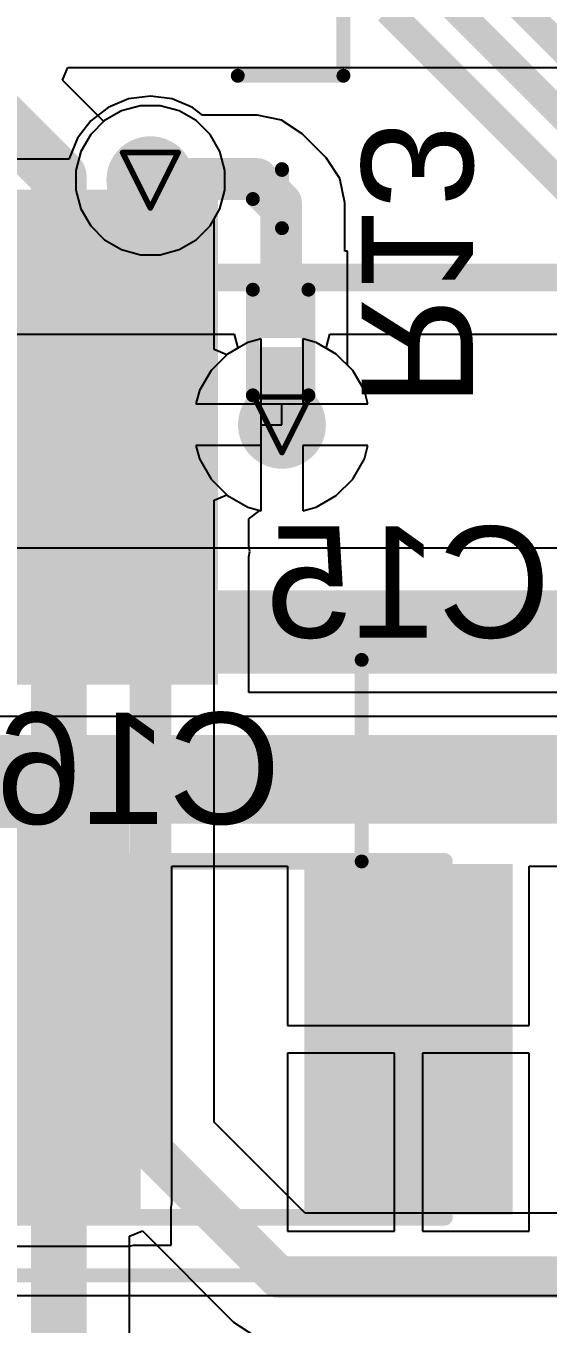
# Model space of a CAD drawing. Header units: inches. Extents: x -21 to 276, y -5 to 220.
# Drawn here: x 17.58 to 22.35, y 35.84 to 47.7 of the extents above; entities that cross this region are included whole.
import ezdxf

# ---------------------------------------------------------------- set-up
doc = ezdxf.new("R2010")
doc.units = ezdxf.units.IN
for name, color, linetype in [('Bottom Layer', 5, 'Continuous'), ('Bottom Overlay', 54, 'Continuous'), ('Bottom Paste', 16, 'Continuous'), ('Bottom Solder', 6, 'Continuous'), ('Drill Drawing', 1, 'Continuous'), ('Ground', 16, 'Continuous'), ('Power + Signal', 76, 'Continuous'), ('Top Layer', 1, 'Continuous'), ('Top Solder', 216, 'Continuous'), ('Via Holes', 16, 'Continuous')]:
    doc.layers.add(name, color=color, linetype=linetype)
doc.styles.add('Arial', font='', dxfattribs={"height": 0.2})
doc.styles.get('Arial').set_extended_font_data('Arial')

# ---------------------------------------------------------------- blocks, each defined once
blk = doc.blocks.new('TO_263_5__D2PAK__B_63')
at = {"layer": 'Bottom Layer'}
blk.add_hatch(color=5, dxfattribs=at).paths.add_polyline_path([(-3.909998529999999, 6.73249987), (-2.88999803, 6.73249987), (-2.88999803, 2.41250089), (-3.909998529999999, 2.41250089)])
at = {"layer": 'Bottom Paste'}
blk.add_hatch(color=16, dxfattribs=at).paths.add_polyline_path([(-3.909998529999999, 6.73249987), (-2.88999803, 6.73249987), (-2.88999803, 2.41250089), (-3.909998529999999, 2.41250089)])
at = {"layer": 'Bottom Solder'}
for points in [[(-4.01159853, 6.83409987), (-2.78839803, 6.83409987), (-2.78839803, 2.31090089), (-4.01159853, 2.31090089)], [(-2.31159939, 6.83409987), (-1.08839889, 6.83409987), (-1.08839889, 2.31090089), (-2.31159939, 2.31090089)]]:
    blk.add_hatch(color=6, dxfattribs=at).paths.add_polyline_path(points)
at = {"layer": 'Bottom Overlay'}
for points in [[(-5.1562, 1.27, 0.127, 0.127, 0), (-5.1562, 0.6096, 0.127, 0.127, 0)], [(-4.191, 1.27, 0.127, 0.127, 0), (-5.1562, 1.27, 0.127, 0.127, 0)]]:
    blk.add_lwpolyline(points, format="xyseb", dxfattribs=at)
for points in [[(-5.187949999999999, 1.27, 0.0635, 0.0635, 1), (-5.12445, 1.27, 0.0635, 0.0635, 1)], [(-5.187949999999999, 1.27, 0.0635, 0.0635, 1), (-5.12445, 1.27, 0.0635, 0.0635, 1)], [(-4.22275, 1.27, 0.0635, 0.0635, 1), (-4.15925, 1.27, 0.0635, 0.0635, 1)]]:
    blk.add_lwpolyline(points, format="xyseb", close=True, dxfattribs=at)
blk = doc.blocks.new('R___0201_B_115')
at = {"layer": 'Bottom Layer'}
for points in [[(-0.45279818, 0.2286), (-0.09719818, 0.2286), (-0.09719818, -0.2286), (-0.45279818, -0.2286)], [(0.09720071999999999, 0.2286), (0.45280072, 0.2286), (0.45280072, -0.2286), (0.09720071999999999, -0.2286)]]:
    blk.add_hatch(color=5, dxfattribs=at).paths.add_polyline_path(points)
at = {"layer": 'Bottom Paste'}
for points in [[(-0.45279818, 0.2286), (-0.09719818, 0.2286), (-0.09719818, -0.2286), (-0.45279818, -0.2286)], [(0.09720071999999999, 0.2286), (0.45280072, 0.2286), (0.45280072, -0.2286), (0.09720071999999999, -0.2286)]]:
    blk.add_hatch(color=16, dxfattribs=at).paths.add_polyline_path(points)
at = {"layer": 'Bottom Solder'}
for points in [[(-0.5077993399999999, 0.28360116), (-0.04219702, 0.28360116), (-0.04219702, -0.28360116), (-0.5077993399999999, -0.28360116)], [(0.04219956, 0.28360116), (0.50780188, 0.28360116), (0.50780188, -0.28360116), (0.04219956, -0.28360116)]]:
    blk.add_hatch(color=6, dxfattribs=at).paths.add_polyline_path(points)
at = {"layer": 'Bottom Overlay'}
for points in [[(-0.4826, 0.254, 0.127, 0.127, 0), (-0.4826, -0.254, 0.127, 0.127, 0)], [(-0.4826, 0.254, 0.127, 0.127, 0), (0.4826, 0.254, 0.127, 0.127, 0)], [(0.4826, 0.254, 0.127, 0.127, 0), (0.4826, -0.254, 0.127, 0.127, 0)], [(-0.4826, -0.254, 0.127, 0.127, 0), (0.4826, -0.254, 0.127, 0.127, 0)]]:
    blk.add_lwpolyline(points, format="xyseb", dxfattribs=at)
for points in [[(-0.51435, 0.254, 0.0635, 0.0635, 1), (-0.4508499999999999, 0.254, 0.0635, 0.0635, 1)], [(-0.51435, 0.254, 0.0635, 0.0635, 1), (-0.4508499999999999, 0.254, 0.0635, 0.0635, 1)], [(0.4508499999999999, 0.254, 0.0635, 0.0635, 1), (0.51435, 0.254, 0.0635, 0.0635, 1)], [(0.4508499999999999, 0.254, 0.0635, 0.0635, 1), (0.51435, 0.254, 0.0635, 0.0635, 1)], [(-0.51435, -0.254, 0.0635, 0.0635, 1), (-0.4508499999999999, -0.254, 0.0635, 0.0635, 1)], [(-0.51435, -0.254, 0.0635, 0.0635, 1), (-0.4508499999999999, -0.254, 0.0635, 0.0635, 1)], [(0.4508499999999999, -0.254, 0.0635, 0.0635, 1), (0.51435, -0.254, 0.0635, 0.0635, 1)], [(0.4508499999999999, -0.254, 0.0635, 0.0635, 1), (0.51435, -0.254, 0.0635, 0.0635, 1)]]:
    blk.add_lwpolyline(points, format="xyseb", close=True, dxfattribs=at)
blk = doc.blocks.new('C____B_B_178')
at = {"layer": 'Bottom Layer'}
for points in [[(-0.8499995699999997, 1.499999539999999), (-0.8499995700000001, -1.49999954), (-2.54999871, -1.499999539999999), (-2.54999871, 1.49999954)], [(2.55000125, 1.499999539999999), (2.55000125, -1.49999954), (0.8500021099999997, -1.499999539999999), (0.8500021100000003, 1.49999954)]]:
    blk.add_hatch(color=5, dxfattribs=at).paths.add_polyline_path(points)
at = {"layer": 'Bottom Paste'}
for points in [[(-0.8499995699999997, 1.499999539999999), (-0.8499995700000001, -1.49999954), (-2.54999871, -1.499999539999999), (-2.54999871, 1.49999954)], [(2.55000125, 1.499999539999999), (2.55000125, -1.49999954), (0.8500021099999997, -1.499999539999999), (0.8500021100000003, 1.49999954)]]:
    blk.add_hatch(color=16, dxfattribs=at).paths.add_polyline_path(points)
at = {"layer": 'Bottom Solder'}
for points in [[(-0.7483995699999997, 1.60159954), (-0.7483995700000002, -1.60159954), (-2.65159871, -1.60159954), (-2.65159871, 1.60159954)], [(2.65160125, 1.60159954), (2.65160125, -1.60159954), (0.7484021099999997, -1.60159954), (0.7484021100000002, 1.60159954)]]:
    blk.add_hatch(color=6, dxfattribs=at).paths.add_polyline_path(points)
at = {"layer": 'Bottom Overlay'}
for points in [[(-1.93413634, 1.6256, 0.1524, 0.1524, 0), (2.02826366, 1.6256, 0.1524, 0.1524, 0)], [(-1.93413634, -1.6256, 0.1524, 0.1524, 0), (2.02826366, -1.6256, 0.1524, 0.1524, 0)]]:
    blk.add_lwpolyline(points, format="xyseb", dxfattribs=at)
for points in [[(-1.97223634, 1.6256, 0.0762, 0.0762, 1), (-1.89603634, 1.6256, 0.0762, 0.0762, 1)], [(1.99016366, 1.6256, 0.0762, 0.0762, 1), (2.06636366, 1.6256, 0.0762, 0.0762, 1)], [(-1.97223634, -1.6256, 0.0762, 0.0762, 1), (-1.89603634, -1.6256, 0.0762, 0.0762, 1)], [(1.99016366, -1.6256, 0.0762, 0.0762, 1), (2.06636366, -1.6256, 0.0762, 0.0762, 1)]]:
    blk.add_lwpolyline(points, format="xyseb", close=True, dxfattribs=at)
blk = doc.blocks.new('PSPMAA1040_100M_ANP_B_198')
at = {"layer": 'Bottom Overlay'}
blk.add_lwpolyline([(-5.384799999999999, 5.0292, 0.127, 0.127, 0), (5.6388, 5.0292, 0.127, 0.127, 0)], format="xyseb", dxfattribs=at)

msp = doc.modelspace()

# ---------------------------------------------------------------- hatches: boundary and pattern name
at = {"layer": 'Bottom Layer'}
h = msp.add_hatch(color=5, dxfattribs=at)
edge = h.paths.add_edge_path()
edge.add_arc((18.7198, 46.29339992), 0.2999994, 0, 360)
h = msp.add_hatch(color=5, dxfattribs=at)
edge = h.paths.add_edge_path()
edge.add_arc((19.9220582, 44.05873331999999), 0.2999994, 0, 360)
for points in [[(25.67136598, 41.2243016), (16.5206807, 41.2243016), (16.5206807, 40.41329991999999), (25.67136598, 40.41329991999999)], [(16.97787816, 37.18700715999999), (18.52817732, 37.18700715999999), (18.52817732, 41.2243016), (16.97787816, 41.2243016)], [(14.88256612, 36.94300206), (18.52817732, 36.94300206), (18.52817732, 38.91234534), (14.88256612, 38.91234534)]]:
    msp.add_hatch(color=5, dxfattribs=at).paths.add_polyline_path(points)
at = {"layer": 'Bottom Solder'}
h = msp.add_hatch(color=6, dxfattribs=at)
edge = h.paths.add_edge_path()
edge.add_arc((18.7198, 46.29339992), 0.4015993999999999, 0, 360)
h = msp.add_hatch(color=6, dxfattribs=at)
edge = h.paths.add_edge_path()
edge.add_arc((19.9220582, 44.05873331999999), 0.4015993999999999, 0, 360)
at = {"layer": 'Ground'}
h = msp.add_hatch(color=16, dxfattribs=at)
edge = h.paths.add_edge_path()
edge.add_arc((18.7198, 46.29339992), 0.2999994, 0, 360)
h = msp.add_hatch(color=16, dxfattribs=at)
edge = h.paths.add_edge_path()
edge.add_arc((19.9220582, 44.05873331999999), 0.2999994, 0, 360)
at = {"layer": 'Power + Signal'}
h = msp.add_hatch(color=76, dxfattribs=at)
edge = h.paths.add_edge_path()
edge.add_arc((18.7198, 46.29339992), 0.2999994, 0, 360)
h = msp.add_hatch(color=76, dxfattribs=at)
edge = h.paths.add_edge_path()
edge.add_arc((19.9220582, 44.05873331999999), 0.2999994, 0, 360)
at = {"layer": 'Top Layer'}
h = msp.add_hatch(color=1, dxfattribs=at)
edge = h.paths.add_edge_path()
edge.add_arc((18.7198, 46.29339992), 0.2999994, 0, 360)
h = msp.add_hatch(color=1, dxfattribs=at)
edge = h.paths.add_edge_path()
edge.add_arc((19.9220582, 44.05873331999999), 0.2999994, 0, 360)
at = {"layer": 'Top Solder'}
h = msp.add_hatch(color=216, dxfattribs=at)
edge = h.paths.add_edge_path()
edge.add_arc((18.7198, 46.29339992), 0.4015993999999999, 0, 360)
h = msp.add_hatch(color=216, dxfattribs=at)
edge = h.paths.add_edge_path()
edge.add_arc((19.9220582, 44.05873331999999), 0.4015993999999999, 0, 360)
at = {"layer": 'Via Holes'}
h = msp.add_hatch(color=7, dxfattribs=at)
edge = h.paths.add_edge_path()
edge.add_arc((18.7198, 46.29339992), 0.1499997, 0, 360)
h = msp.add_hatch(color=7, dxfattribs=at)
edge = h.paths.add_edge_path()
edge.add_arc((19.9220582, 44.05873331999999), 0.1499997, 0, 360)

# ---------------------------------------------------------------- linework, layer by layer
at = {"layer": 'Bottom Layer'}
for p, q in [((18.52087736, 47.03578857999999), (18.3355107, 46.95900692)), ((18.7198, 47.06197597999999), (18.52087736, 47.03578857999999)), ((18.91872264, 47.03578857999999), (18.7198, 47.06197597999999)), ((19.1040893, 46.95900692), (18.91872264, 47.03578857999999)), ((18.3355107, 46.95900692), (18.17633398, 46.83686594)), ((19.19760956, 46.88724684), (19.1040893, 46.95900692)), ((19.69517778, 46.88724684), (19.19760956, 46.88724684)), ((19.91816692, 46.84289082), (19.69517778, 46.88724684)), ((18.17633398, 46.83686594), (18.054193, 46.67768922)), ((20.10720642, 46.71657915999999), (19.91816692, 46.84289082)), ((18.054193, 46.67768922), (17.97741134, 46.49232256)), ((20.32587756, 46.49790802), (20.10720642, 46.71657915999999)), ((20.45218922, 46.30886852), (20.32587756, 46.49790802)), ((17.97663156, 46.48639166), (16.13636854, 46.48639166)), ((17.97741134, 46.49232256), (17.97663156, 46.48639166)), ((20.49654524, 46.08587938), (20.45218922, 46.30886852)), ((20.49654524, 45.64415052), (20.49654524, 46.08587938)), ((20.5196694, 45.64415052), (20.49654524, 45.64415052)), ((20.5196694, 44.60380462), (20.5196694, 45.64415052)), ((20.56861774, 44.55485628), (20.5196694, 44.60380462)), ((20.67499294, 44.37060976), (20.56861774, 44.55485628)), ((20.7075151, 44.24923331999999), (20.67499294, 44.37060976)), ((19.9220582, 44.05873331999999), (19.9220582, 44.24923331999999)), ((19.9220582, 44.24923331999999), (20.7075151, 44.24923331999999)), ((19.7315582, 43.27327641999999), (19.7315582, 44.05873331999999)), ((19.7315582, 44.05873331999999), (19.9220582, 44.05873331999999)), ((20.7075151, 43.86823332), (20.1125582, 43.86823332)), ((20.1125582, 43.86823332), (20.1125582, 43.27327641999999)), ((20.67499294, 43.74685688), (20.7075151, 43.86823332)), ((20.56861774, 43.56261036), (20.67499294, 43.74685688)), ((20.41818116, 43.41217378), (20.56861774, 43.56261036)), ((20.23393464, 43.30579857999999), (20.41818116, 43.41217378)), ((20.1125582, 43.27327641999999), (20.23393464, 43.30579857999999)), ((19.61836564, 43.19929384), (19.71912236, 43.27660636)), ((19.61836564, 42.95064562), (19.61836564, 43.19929384)), ((19.71912236, 43.27660636), (19.7315582, 43.27327641999999)), ((19.6283199, 42.9006), (19.61836564, 42.95064562)), ((19.61836564, 42.85055438), (19.6283199, 42.9006)), ((19.61836564, 41.61276666), (19.61836564, 42.85055438)), ((23.95590078, 41.61276666), (19.61836564, 41.61276666)), ((18.91664492, 38.91234788), (18.91664492, 40.02483231999999)), ((18.91664492, 40.02483231999999), (19.97418154, 40.02483231999999)), ((19.97418154, 40.02483231999999), (19.97418154, 38.57001176)), ((22.18217814, 38.57001176), (22.18217814, 40.02483231999999)), ((22.18217814, 40.02483231999999), (22.90828032, 40.02483231999999)), ((18.91664492, 36.94300206), (18.91664492, 38.91234788)), ((19.97418154, 38.57001176), (21.07817984, 38.57001176)), ((21.07817984, 38.57001176), (22.18217814, 38.57001176)), ((20.95117984, 38.31601176), (19.97418154, 38.31601176)), ((19.97418154, 38.31601176), (19.97418154, 36.68900206)), ((20.95117984, 36.68900206), (20.95117984, 38.31601176)), ((22.18217814, 38.31601176), (21.20517984, 38.31601176)), ((21.20517984, 38.31601176), (21.20517984, 36.68900206)), ((22.18217814, 36.68900206), (22.18217814, 38.31601176)), ((18.90917732, 36.90546086), (18.91664492, 36.94300206)), ((18.90917732, 36.56200206), (18.90917732, 36.90546086)), ((19.97418154, 36.68900206), (20.95117984, 36.68900206)), ((21.20517984, 36.68900206), (22.18217814, 36.68900206)), ((14.88256612, 36.554537), (18.52817986, 36.554537)), ((18.52817986, 36.554537), (18.56570836, 36.56200206)), ((18.56570836, 36.56200206), (18.90917732, 36.56200206)), ((53.9758128, 36.10086506), (14.51954424, 36.10086506))]:
    msp.add_line(p, q, dxfattribs=at)
for points in [[(18.7198, 43.9529601, 0.7619999999999999, 0.7619999999999999, 0), (18.7198, 46.29339992, 0.7619999999999999, 0.7619999999999999, 0)], [(18.7309506, 46.30455052, 0.3809999999999999, 0.3809999999999999, 0), (19.69517778, 46.30455052, 0.3809999999999999, 0.3809999999999999, 0)], [(19.69517778, 46.30455052, 0.3809999999999999, 0.3809999999999999, 0), (19.91384892, 46.08587938, 0.3809999999999999, 0.3809999999999999, 0)], [(19.91384892, 45.09335152, 0.3809999999999999, 0.3809999999999999, 0), (19.91384892, 46.08587938, 0.3809999999999999, 0.3809999999999999, 0)], [(19.9100694, 45.089572, 0.254, 0.254, 0), (19.91384892, 45.09335152, 0.254, 0.254, 0)], [(19.9100694, 45.08535052, 0.254, 0.254, 0), (19.9100694, 45.089572, 0.254, 0.254, 0)], [(19.9160638, 44.06472772, 0.3556, 0.3556, 0), (19.9160638, 44.52935722, 0.3556, 0.3556, 0)], [(19.9100694, 44.53535162, 0.254, 0.254, 0), (19.9160638, 44.52935722, 0.254, 0.254, 0)], [(18.7198, 43.9529601, 0.7619999999999999, 0.7619999999999999, 0), (18.72736666, 43.94539344, 0.7619999999999999, 0.7619999999999999, 0)], [(19.9160638, 44.06472772, 0.254, 0.254, 0), (19.9220582, 44.05873331999999, 0.254, 0.254, 0)], [(18.72736666, 43.28360152, 0.254, 0.254, 0), (18.72736666, 43.94539344, 0.254, 0.254, 0)], [(18.72736666, 43.28360152, 0.254, 0.254, 0), (19.11036818, 42.9006, 0.254, 0.254, 0)]]:
    msp.add_lwpolyline(points, format="xyseb", dxfattribs=at)
for points in [[(18.5293, 46.29339992, 0.3809999999999999, 0.3809999999999999, 1), (18.9103, 46.29339992, 0.3809999999999999, 0.3809999999999999, 1)], [(18.6357006, 46.30455052, 0.1905, 0.1905, 1), (18.8262006, 46.30455052, 0.1905, 0.1905, 1)], [(19.59992778, 46.30455052, 0.1905, 0.1905, 1), (19.79042778, 46.30455052, 0.1905, 0.1905, 1)], [(19.59992778, 46.30455052, 0.1905, 0.1905, 1), (19.79042778, 46.30455052, 0.1905, 0.1905, 1)], [(19.81859892, 46.08587938, 0.1905, 0.1905, 1), (20.00909892, 46.08587938, 0.1905, 0.1905, 1)], [(19.81859892, 46.08587938, 0.1905, 0.1905, 1), (20.00909892, 46.08587938, 0.1905, 0.1905, 1)], [(19.81859892, 45.09335152, 0.1905, 0.1905, 1), (20.00909892, 45.09335152, 0.1905, 0.1905, 1)], [(19.8465694, 45.089572, 0.127, 0.127, 1), (19.9735694, 45.089572, 0.127, 0.127, 1)], [(19.8465694, 45.089572, 0.127, 0.127, 1), (19.9735694, 45.089572, 0.127, 0.127, 1)], [(19.8465694, 45.08535052, 0.127, 0.127, 1), (19.9735694, 45.08535052, 0.127, 0.127, 1)], [(19.85034892, 45.09335152, 0.127, 0.127, 1), (19.97734892, 45.09335152, 0.127, 0.127, 1)], [(19.8271638, 44.52935722, 0.1778, 0.1778, 1), (20.0049638, 44.52935722, 0.1778, 0.1778, 1)], [(19.8465694, 44.53535162, 0.127, 0.127, 1), (19.9735694, 44.53535162, 0.127, 0.127, 1)], [(19.8525638, 44.52935722, 0.127, 0.127, 1), (19.9795638, 44.52935722, 0.127, 0.127, 1)], [(18.5293, 43.9529601, 0.3809999999999999, 0.3809999999999999, 1), (18.9103, 43.9529601, 0.3809999999999999, 0.3809999999999999, 1)], [(18.5293, 43.9529601, 0.3809999999999999, 0.3809999999999999, 1), (18.9103, 43.9529601, 0.3809999999999999, 0.3809999999999999, 1)], [(18.53686666, 43.94539344, 0.3809999999999999, 0.3809999999999999, 1), (18.91786666, 43.94539344, 0.3809999999999999, 0.3809999999999999, 1)], [(19.8271638, 44.06472772, 0.1778, 0.1778, 1), (20.0049638, 44.06472772, 0.1778, 0.1778, 1)], [(19.8525638, 44.06472772, 0.127, 0.127, 1), (19.9795638, 44.06472772, 0.127, 0.127, 1)], [(19.8585582, 44.05873331999999, 0.127, 0.127, 1), (19.9855582, 44.05873331999999, 0.127, 0.127, 1)], [(18.66386666, 43.94539344, 0.127, 0.127, 1), (18.79086666, 43.94539344, 0.127, 0.127, 1)], [(18.66386666, 43.28360152, 0.127, 0.127, 1), (18.79086666, 43.28360152, 0.127, 0.127, 1)], [(18.66386666, 43.28360152, 0.127, 0.127, 1), (18.79086666, 43.28360152, 0.127, 0.127, 1)], [(19.04686818, 42.9006, 0.127, 0.127, 1), (19.17386818, 42.9006, 0.127, 0.127, 1)]]:
    msp.add_lwpolyline(points, format="xyseb", close=True, dxfattribs=at)
at = {"layer": 'Bottom Overlay'}
for points in [[(19.6560694, 46.121447, 0.127, 0.127, 0), (19.9220582, 46.3874358, 0.127, 0.127, 0)], [(19.9220582, 45.8554582, 0.127, 0.127, 0), (19.9220582, 46.39499992, 0.127, 0.127, 0)], [(19.6560694, 46.121447, 0.127, 0.127, 0), (19.9220582, 45.8554582, 0.127, 0.127, 0)], [(20.6503651, 40.0686016, 0.127, 0.127, 0), (20.6503651, 41.91041148, 0.127, 0.127, 0)]]:
    msp.add_lwpolyline(points, format="xyseb", dxfattribs=at)
for points in [[(19.8903082, 46.39499992, 0.0635, 0.0635, 1), (19.9538082, 46.39499992, 0.0635, 0.0635, 1)], [(19.8903082, 46.3874358, 0.0635, 0.0635, 1), (19.9538082, 46.3874358, 0.0635, 0.0635, 1)], [(19.6243194, 46.121447, 0.0635, 0.0635, 1), (19.6878194, 46.121447, 0.0635, 0.0635, 1)], [(19.6243194, 46.121447, 0.0635, 0.0635, 1), (19.6878194, 46.121447, 0.0635, 0.0635, 1)], [(19.8903082, 45.8554582, 0.0635, 0.0635, 1), (19.9538082, 45.8554582, 0.0635, 0.0635, 1)], [(19.8903082, 45.8554582, 0.0635, 0.0635, 1), (19.9538082, 45.8554582, 0.0635, 0.0635, 1)], [(20.6186151, 41.91041148, 0.0635, 0.0635, 1), (20.6821151, 41.91041148, 0.0635, 0.0635, 1)], [(20.6186151, 40.0686016, 0.0635, 0.0635, 1), (20.6821151, 40.0686016, 0.0635, 0.0635, 1)]]:
    msp.add_lwpolyline(points, format="xyseb", close=True, dxfattribs=at)
at = {"layer": 'Drill Drawing'}
for points in [[(18.4658, 46.54739992, 0.0508, 0.0508, 0), (18.9738, 46.54739992, 0.0508, 0.0508, 0)], [(18.4658, 46.54739992, 0.0508, 0.0508, 0), (18.7198, 46.03939991999999, 0.0508, 0.0508, 0)], [(18.7198, 46.03939991999999, 0.0508, 0.0508, 0), (18.9738, 46.54739992, 0.0508, 0.0508, 0)], [(19.6680582, 44.31273331999999, 0.0508, 0.0508, 0), (20.1760582, 44.31273331999999, 0.0508, 0.0508, 0)], [(19.6680582, 44.31273331999999, 0.0508, 0.0508, 0), (19.9220582, 43.80473332, 0.0508, 0.0508, 0)], [(19.9220582, 43.80473332, 0.0508, 0.0508, 0), (20.1760582, 44.31273331999999, 0.0508, 0.0508, 0)]]:
    msp.add_lwpolyline(points, format="xyseb", dxfattribs=at)
for points in [[(18.4531, 46.54739992, 0.0254, 0.0254, 1), (18.4785, 46.54739992, 0.0254, 0.0254, 1)], [(18.4531, 46.54739992, 0.0254, 0.0254, 1), (18.4785, 46.54739992, 0.0254, 0.0254, 1)], [(18.9611, 46.54739992, 0.0254, 0.0254, 1), (18.9865, 46.54739992, 0.0254, 0.0254, 1)], [(18.9611, 46.54739992, 0.0254, 0.0254, 1), (18.9865, 46.54739992, 0.0254, 0.0254, 1)], [(18.7071, 46.03939991999999, 0.0254, 0.0254, 1), (18.7325, 46.03939991999999, 0.0254, 0.0254, 1)], [(18.7071, 46.03939991999999, 0.0254, 0.0254, 1), (18.7325, 46.03939991999999, 0.0254, 0.0254, 1)], [(19.6553582, 44.31273331999999, 0.0254, 0.0254, 1), (19.6807582, 44.31273331999999, 0.0254, 0.0254, 1)], [(19.6553582, 44.31273331999999, 0.0254, 0.0254, 1), (19.6807582, 44.31273331999999, 0.0254, 0.0254, 1)], [(20.1633582, 44.31273331999999, 0.0254, 0.0254, 1), (20.1887582, 44.31273331999999, 0.0254, 0.0254, 1)], [(20.1633582, 44.31273331999999, 0.0254, 0.0254, 1), (20.1887582, 44.31273331999999, 0.0254, 0.0254, 1)], [(19.9093582, 43.80473332, 0.0254, 0.0254, 1), (19.9347582, 43.80473332, 0.0254, 0.0254, 1)], [(19.9093582, 43.80473332, 0.0254, 0.0254, 1), (19.9347582, 43.80473332, 0.0254, 0.0254, 1)]]:
    msp.add_lwpolyline(points, format="xyseb", close=True, dxfattribs=at)
at = {"layer": 'Ground'}
for p, q in [((18.63014562, 46.97439932), (18.45694302, 46.92799098)), ((18.80945438, 46.97439932), (18.63014562, 46.97439932)), ((18.98265698, 46.92799098), (18.80945438, 46.97439932)), ((18.45694302, 46.92799098), (18.30165504, 46.8383366)), ((19.13794496, 46.8383366), (18.98265698, 46.92799098)), ((18.30165504, 46.8383366), (18.17486332, 46.71154488)), ((19.26473668, 46.71154488), (19.13794496, 46.8383366)), ((18.17486332, 46.71154488), (18.08520894, 46.55625689999999)), ((19.35439106, 46.55625689999999), (19.26473668, 46.71154488)), ((18.08520894, 46.55625689999999), (18.0388006, 46.3830543)), ((19.4007994, 46.3830543), (19.35439106, 46.55625689999999)), ((18.0388006, 46.3830543), (18.0388006, 46.20374554)), ((19.4007994, 46.20374554), (19.4007994, 46.3830543)), ((18.0388006, 46.20374554), (18.08520894, 46.03054294)), ((19.35439106, 46.03054294), (19.4007994, 46.20374554)), ((18.08520894, 46.03054294), (18.17486332, 45.87525496)), ((19.26473668, 45.87525496), (19.35439106, 46.03054294)), ((18.17486332, 45.87525496), (18.30165504, 45.74846324)), ((19.13794496, 45.74846324), (19.26473668, 45.87525496)), ((18.30165504, 45.74846324), (18.45694302, 45.65880886)), ((18.98265698, 45.65880886), (19.13794496, 45.74846324)), ((18.45694302, 45.65880886), (18.63014562, 45.61240052)), ((18.63014562, 45.61240052), (18.80945438, 45.61240052)), ((18.80945438, 45.61240052), (18.98265698, 45.65880886)), ((19.7315582, 44.84419021999999), (19.61018176, 44.81166806)), ((19.7315582, 44.24923331999999), (19.7315582, 44.84419021999999)), ((20.23393464, 44.81166806), (20.1125582, 44.84419021999999)), ((20.1125582, 44.84419021999999), (20.1125582, 44.24923331999999)), ((19.61018176, 44.81166806), (19.42593524, 44.70529286)), ((20.41818116, 44.70529286), (20.23393464, 44.81166806)), ((19.42593524, 44.70529286), (19.27549866, 44.55485628)), ((20.56861774, 44.55485628), (20.41818116, 44.70529286)), ((19.27549866, 44.55485628), (19.16912346, 44.37060976)), ((20.67499294, 44.37060976), (20.56861774, 44.55485628)), ((19.16912346, 44.37060976), (19.1366013, 44.24923331999999)), ((20.7075151, 44.24923331999999), (20.67499294, 44.37060976)), ((19.1366013, 44.24923331999999), (19.7315582, 44.24923331999999)), ((20.1125582, 44.24923331999999), (20.7075151, 44.24923331999999)), ((19.7315582, 43.86823332), (19.1366013, 43.86823332)), ((19.1366013, 43.86823332), (19.16912346, 43.74685688)), ((19.7315582, 43.27327641999999), (19.7315582, 43.86823332)), ((20.7075151, 43.86823332), (20.1125582, 43.86823332)), ((20.1125582, 43.86823332), (20.1125582, 43.27327641999999)), ((20.67499294, 43.74685688), (20.7075151, 43.86823332)), ((19.16912346, 43.74685688), (19.27549866, 43.56261036)), ((20.56861774, 43.56261036), (20.67499294, 43.74685688)), ((19.27549866, 43.56261036), (19.42593524, 43.41217378)), ((20.41818116, 43.41217378), (20.56861774, 43.56261036)), ((19.42593524, 43.41217378), (19.61018176, 43.30579857999999)), ((20.23393464, 43.30579857999999), (20.41818116, 43.41217378)), ((19.61018176, 43.30579857999999), (19.7315582, 43.27327641999999)), ((20.1125582, 43.27327641999999), (20.23393464, 43.30579857999999))]:
    msp.add_line(p, q, dxfattribs=at)
at = {"layer": 'Power + Signal'}
for p, q in [((9.16976322, 44.88605957999999), (19.48503088, 44.88605957999999)), ((19.48503088, 44.88605957999999), (19.51905926, 44.75905958)), ((20.32505714, 44.75905958), (20.35908552, 44.88605957999999)), ((20.35908552, 44.88605957999999), (31.93629122, 44.88605957999999)), ((19.51905926, 44.75905958), (19.42593524, 44.70529286)), ((20.41818116, 44.70529286), (20.32505714, 44.75905958)), ((19.42593524, 44.70529286), (19.27549866, 44.55485628)), ((20.56861774, 44.55485628), (20.41818116, 44.70529286)), ((19.27549866, 44.55485628), (19.16912346, 44.37060976)), ((20.67499294, 44.37060976), (20.56861774, 44.55485628)), ((19.16912346, 44.37060976), (19.1366013, 44.24923331999999)), ((20.7075151, 44.24923331999999), (20.67499294, 44.37060976)), ((19.1366013, 44.24923331999999), (20.7075151, 44.24923331999999)), ((19.7315582, 43.86823332), (19.1366013, 43.86823332)), ((19.1366013, 43.86823332), (19.16912346, 43.74685688)), ((19.7315582, 43.27327641999999), (19.7315582, 43.86823332)), ((20.7075151, 43.86823332), (20.1125582, 43.86823332)), ((20.1125582, 43.86823332), (20.1125582, 43.27327641999999)), ((20.67499294, 43.74685688), (20.7075151, 43.86823332)), ((19.16912346, 43.74685688), (19.27549866, 43.56261036)), ((20.56861774, 43.56261036), (20.67499294, 43.74685688)), ((19.27549866, 43.56261036), (19.42593524, 43.41217378)), ((20.41818116, 43.41217378), (20.56861774, 43.56261036)), ((19.42593524, 43.41217378), (19.61018176, 43.30579857999999)), ((20.23393464, 43.30579857999999), (20.41818116, 43.41217378)), ((19.61018176, 43.30579857999999), (19.7315582, 43.27327641999999)), ((20.1125582, 43.27327641999999), (20.23393464, 43.30579857999999)), ((26.52901476, 42.93257606), (16.36127792, 42.93257606)), ((16.6796339, 41.39542393999999), (26.21065878, 41.39542393999999))]:
    msp.add_line(p, q, dxfattribs=at)
for points in [[(21.3106, 48.66640508, 0.254, 0.254, 0), (23.27759378, 46.69941129999999, 0.254, 0.254, 0)], [(21.09174852, 48.27459992, 0.254, 0.254, 0), (23.09873714, 46.2676113, 0.254, 0.254, 0)], [(20.88960008, 47.84279992, 0.254, 0.254, 0), (22.8965887, 45.8358113, 0.254, 0.254, 0)], [(9.16976322, 45.40401129999999, 0.254, 0.254, 0), (42.41358802, 45.40401129999999, 0.254, 0.254, 0)], [(16.36127792, 42.16399999999999, 0.7619999999999999, 0.7619999999999999, 0), (26.52901476, 42.16399999999999, 0.7619999999999999, 0.7619999999999999, 0)]]:
    msp.add_lwpolyline(points, format="xyseb", dxfattribs=at)
at = {"layer": 'Top Layer'}
for p, q in [((17.91647928, 47.20751544), (17.96508218, 47.3248482)), ((17.96508218, 47.3248482), (32.42534028, 47.3248482)), ((18.29365658, 46.83033813999999), (17.91647928, 47.20751544)), ((18.63014562, 46.97439932), (18.45694302, 46.92799098)), ((18.80945438, 46.97439932), (18.63014562, 46.97439932)), ((18.98265698, 46.92799098), (18.80945438, 46.97439932)), ((18.45694302, 46.92799098), (18.30165504, 46.8383366)), ((19.13794496, 46.8383366), (18.98265698, 46.92799098)), ((18.30165504, 46.8383366), (18.29365658, 46.83033813999999)), ((19.26473668, 46.71154488), (19.13794496, 46.8383366)), ((19.35439106, 46.55625689999999), (19.26473668, 46.71154488)), ((19.4007994, 46.3830543), (19.35439106, 46.55625689999999)), ((19.4007994, 46.20374554), (19.4007994, 46.3830543)), ((19.35439106, 46.03054294), (19.4007994, 46.20374554)), ((19.30249632, 45.94065742), (19.35439106, 46.03054294)), ((19.30249632, 44.7477896), (19.30249632, 45.94065742)), ((19.7315582, 44.84419021999999), (19.61018176, 44.81166806)), ((19.7315582, 44.05873331999999), (19.7315582, 44.84419021999999)), ((20.23393464, 44.81166806), (20.1125582, 44.84419021999999)), ((20.1125582, 44.84419021999999), (20.1125582, 44.24923331999999)), ((19.41982908, 44.6991867), (19.30249632, 44.7477896)), ((19.61018176, 44.81166806), (19.42593524, 44.70529286)), ((20.41818116, 44.70529286), (20.23393464, 44.81166806)), ((19.42593524, 44.70529286), (19.41982908, 44.6991867)), ((20.56861774, 44.55485628), (20.41818116, 44.70529286)), ((20.67499294, 44.37060976), (20.56861774, 44.55485628)), ((20.7075151, 44.24923331999999), (20.67499294, 44.37060976)), ((20.1125582, 44.24923331999999), (20.7075151, 44.24923331999999)), ((19.7315582, 43.27327641999999), (19.7315582, 44.05873331999999)), ((20.7075151, 43.86823332), (20.1125582, 43.86823332)), ((20.1125582, 43.86823332), (20.1125582, 43.27327641999999)), ((20.67499294, 43.74685688), (20.7075151, 43.86823332)), ((20.56861774, 43.56261036), (20.67499294, 43.74685688)), ((20.41818116, 43.41217378), (20.56861774, 43.56261036)), ((19.30249632, 43.36967704), (19.41982908, 43.41827994)), ((19.41982908, 43.41827994), (19.42593524, 43.41217378)), ((19.42593524, 43.41217378), (19.61018176, 43.30579857999999)), ((20.23393464, 43.30579857999999), (20.41818116, 43.41217378)), ((19.30249632, 37.68552788), (19.30249632, 43.36967704)), ((19.61018176, 43.30579857999999), (19.7315582, 43.27327641999999)), ((20.1125582, 43.27327641999999), (20.23393464, 43.30579857999999)), ((20.13412788, 36.85389632), (19.30249632, 37.68552788)), ((34.70975532, 36.85389632), (20.13412788, 36.85389632)), ((18.53059032, 36.64338366), (18.64792308, 36.69198656)), ((18.64792308, 36.69198656), (19.48073828, 35.85917136)), ((18.53059032, 29.46088342), (18.53059032, 36.64338366)), ((19.48073828, 35.85917136), (19.66977778, 35.7328597))]:
    msp.add_line(p, q, dxfattribs=at)
for points in [[(16.9243756, 47.28399992, 0.508, 0.508, 0), (17.8831494, 46.32522612, 0.508, 0.508, 0)], [(17.8831494, 28.81841836, 0.508, 0.508, 0), (17.8831494, 46.32522612, 0.508, 0.508, 0)], [(18.7198, 37.44416691999999, 0.3809999999999999, 0.3809999999999999, 0), (18.7198, 46.29339992, 0.3809999999999999, 0.3809999999999999, 0)], [(18.7198, 37.44416691999999, 0.3809999999999999, 0.3809999999999999, 0), (19.89276692, 36.27119999999999, 0.3809999999999999, 0.3809999999999999, 0)], [(19.89276692, 36.27119999999999, 0.3809999999999999, 0.3809999999999999, 0), (49.228756, 36.27119999999999, 0.3809999999999999, 0.3809999999999999, 0)]]:
    msp.add_lwpolyline(points, format="xyseb", dxfattribs=at)
for points in [[(17.7561494, 46.32522612, 0.254, 0.254, 1), (18.0101494, 46.32522612, 0.254, 0.254, 1)], [(17.7561494, 46.32522612, 0.254, 0.254, 1), (18.0101494, 46.32522612, 0.254, 0.254, 1)], [(18.62455, 46.29339992, 0.1905, 0.1905, 1), (18.81505, 46.29339992, 0.1905, 0.1905, 1)], [(18.62455, 37.44416691999999, 0.1905, 0.1905, 1), (18.81505, 37.44416691999999, 0.1905, 0.1905, 1)], [(18.62455, 37.44416691999999, 0.1905, 0.1905, 1), (18.81505, 37.44416691999999, 0.1905, 0.1905, 1)], [(19.79751692, 36.27119999999999, 0.1905, 0.1905, 1), (19.98801692, 36.27119999999999, 0.1905, 0.1905, 1)], [(19.79751692, 36.27119999999999, 0.1905, 0.1905, 1), (19.98801692, 36.27119999999999, 0.1905, 0.1905, 1)]]:
    msp.add_lwpolyline(points, format="xyseb", close=True, dxfattribs=at)

# ---------------------------------------------------------------- block references
for name, p, rotation in [('TO_263_5__D2PAK__B_63', (15.32736838, 48.51789382), 180), ('R___0201_B_115', (19.9100694, 44.8103498), 90)]:
    msp.add_blockref(name, p, dxfattribs=dict(rotation=rotation))
for name, p in [('C____B_B_178', (19.37817816, 38.4430016)), ('PSPMAA1040_100M_ANP_B_198', (22.43838032, 31.25659992))]:
    msp.add_blockref(name, p)

# ---------------------------------------------------------------- texts
at = {"layer": 'Bottom Overlay', "style": 'Arial', "text_generation_flag": 2}
msp.add_text('R13', height=1.016, rotation=270, dxfattribs=at).set_placement((20.6503651, 44.22181148))
for s, p in [('C15', (22.37698852, 42.1133651)), ('C16', (19.91318852, 40.4115651))]:
    msp.add_text(s, height=1.016, dxfattribs=at).set_placement(p)

doc.saveas('drawing.dxf')
